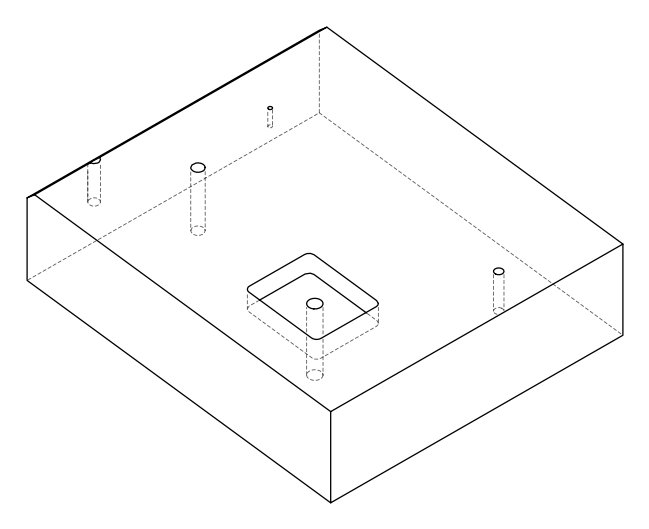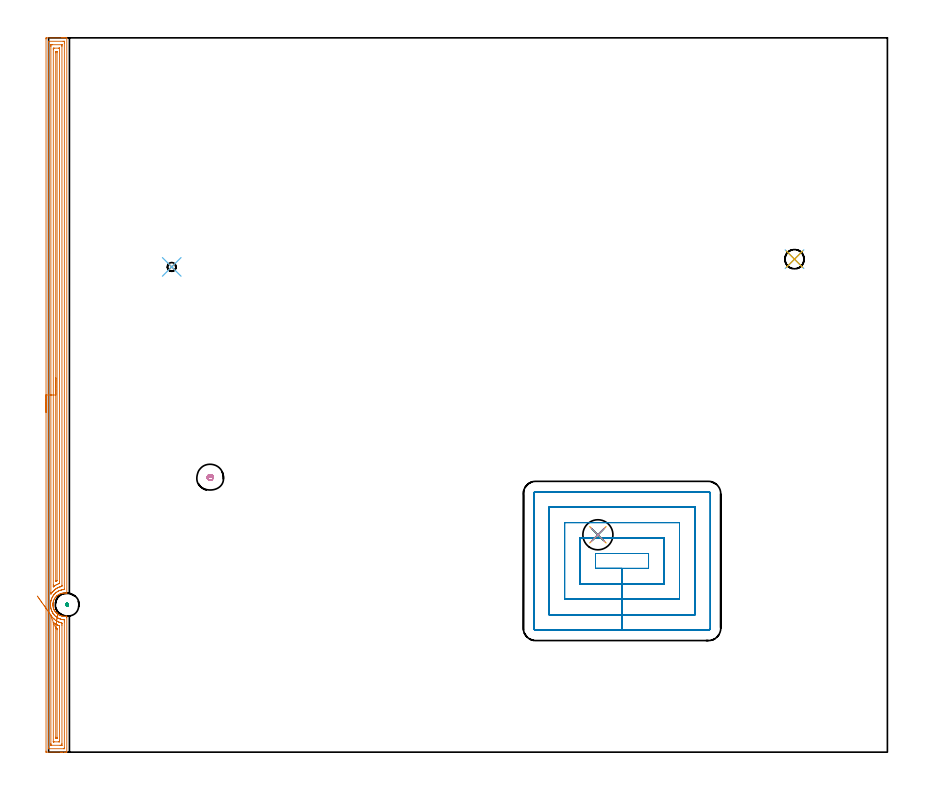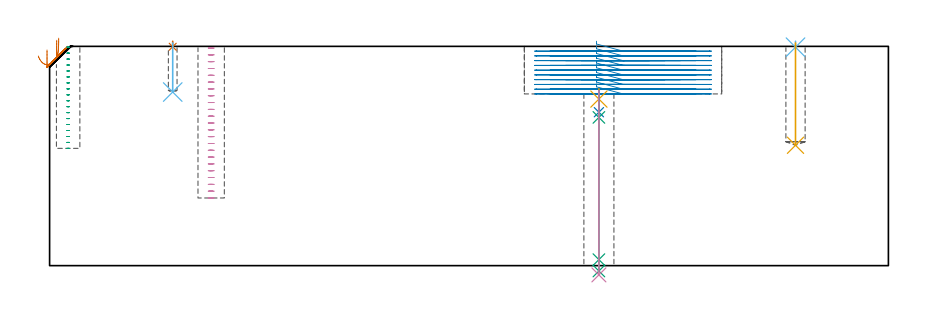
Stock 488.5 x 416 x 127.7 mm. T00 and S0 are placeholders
(PLAN: 12 operations, 7 tool changes, 44.2 min)
(1 AREA_MILL | FG_CHAMFER_SURFACE | UGT0205_001 | 16.74 min | 30454 mm3)
(2 MILL_RECTANGULAR_POCKET | POCKET_RECTANGULAR_STRAIGHT | NXT0201_011 | Follow Part, ap 3, ae 75% | 23.96 min | 293925 mm3)
(3 MILL_BLIND_HOLE_FROM_SOLID_MATERIAL | STEP1POCKET | NXT0201_011 | Spiral | 0.56 min | 8315 mm3)
(4 MILL_BLIND_HOLE_FROM_SOLID_MATERIAL_1 | STEP1POCKET_2 | NXT0201_011 | Spiral | 1.51 min | 16411 mm3)
(5 SPOT_DRILL | STEP1HOLE | NXT0321_9005460120000 | 0.05 min | 146 mm3)
(6 SPOT_DRILL_1 | STEP1POCKET_1 | NXT0321_9005460120000 | 0.03 min | 15 mm3)
(7 SPOT_DRILL_2 | STEP1POCKET_3 | NXT0321_9005460120000 | 0.03 min | 3 mm3)
(8 DRILL_BLIND_HOLE_INTO_CENTER | STEP1HOLE | UGT0301_191 | 0.06 min | 279 mm3)
(9 GUN_DRILL_THROUGH_HOLE | STEP1HOLE | UGT0307_003 | 0.51 min | 3588 mm3)
(10 SPADE_DRILL_TO_ENLARGE_THROUGH_HOLE | STEP1HOLE | UGT0306_008 | 0.44 min | 19942 mm3)
(11 DRILL_BLIND_HOLE_INTO_CENTER_1 | STEP1POCKET_1 | NXT0301_083 | 0.24 min | 5630 mm3)
(12 DRILL_BLIND_HOLE_INTO_CENTER_2 | STEP1POCKET_3 | NXT0301_022 | 0.12 min | 414 mm3)
(TOOL UGT0205_001 | Chamfer Mill 20 x 3 x 45 deg. | D20 FL50 Z2)
(TOOL NXT0201_011 | ENDMILL 12mm [2P460-1200-NA 1630] | D12 FL38 Z6)
(TOOL NXT0321_9005460120000 | NC Spot Drill, 142deg, 12mm, Carbide, Uncoated | D12 PA142 FL30 Z2)
(TOOL UGT0301_191 | Twist Drill 7.1 mm | D7.1 PA118 FL66 Z2)
(TOOL UGT0307_003 | Gun Drill 7 mm | D7 PA130 FL24 Z1)
(TOOL UGT0306_008 | Spade Drill 17.5mm | D17.5 PA132 FL10 Z2)
(TOOL NXT0301_083 | Carbide Drill 11.2mm [860.1-1120-056A1-MM 2214] | D11.2 PA140 FL72 Z2)
(TOOL NXT0301_022 | Carbide Drill 5.1mm [860.1-0510-015A1-MM 2214] | D5.1 PA140 FL28 Z2)
(OP 1 AREA_MILL)
G17 G21 G94 G90
T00 M6
G54
G17 G0 G90 X-1.5 Y198. S1061 M3
G43 Z137.7 H0
Z125.6
G94 G1 Y198.038 Z124.728 F250.
Y198.152 Z123.864
Y198.341 Z123.012
Y198.603 Z122.18
Y198.937 Z121.374
Y199.34 Z120.6
Y199.808 Z119.864
Y200.34 Z119.172
Y200.929 Z118.529
Y201.572 Z117.94
Y202.264 Z117.408
Y203. Z116.94
Y203.774 Z116.537
Y204.58 Z116.203
Y205.412 Z115.941
Y206.263 Z115.752
Y207.128 Z115.638
Y208. Z115.6
X-1.499 Y415.375 Z115.601
X-1.497 Y415.741 Z115.602
X-1.493 Y415.99 Z115.605
X-1.138 Y416. Z115.96
X7.613 Z124.707
X8.139 Z125.236
X8.488 Z125.584
X9.014 Z126.11
X9.363 Z126.458
X10.061 Z127.16
X10.311 Z127.411
X10.458 Y415.997 Z127.55
X10.597 Y415.99 Z127.688
X10.6 Y415.822 Z127.7
Y92.692
X10.595 Y92.586 Z127.691
X10.512 Y92.591 Z127.609
X10.48 Y92.594 Z127.577
X10.065 Y92.649 Z127.164
X9.618 Y92.684 Z126.718
X9.172 Y92.689 Z126.271
X8.726 Y92.666 Z125.825
X8.28 Y92.614 Z125.378
X7.836 Y92.531 Z124.932
X7.613 Y92.473 Z124.707
X7.387 Y92.415 Z124.484
X7.319 Y92.393 Z124.417
X6.942 Y92.268 Z124.041
X6.492 Y92.082 Z123.591
X6.05 Y91.87 Z123.15
X6.015 Y91.851 Z123.115
X5.931 Y91.799 Z123.03
X5.863 Y91.755 Z122.959
X5.804 Y91.719 Z122.903
X5.581 Y91.58 Z122.68
X5.158 Y91.282 Z122.257
X5.061 Y91.203 Z122.16
X4.988 Y91.141 Z122.084
X4.938 Y91.102 Z122.036
X4.762 Y90.958 Z121.861
X4.509 Y90.716 Z121.609
X4.266 Y90.462 Z121.366
X3.933 Y90.065 Z121.031
X3.821 Y89.905 Z120.918
X3.643 Y89.653 Z120.74
X3.375 Y89.23 Z120.473
X3.343 Y89.171 Z120.441
X3.122 Y88.717 Z120.222
X2.939 Y88.278 Z120.037
X2.792 Y87.833 Z119.889
X2.673 Y87.384 Z119.772
X2.588 Y86.938 Z119.688
X2.556 Y86.655 Z119.652
X2.544 Y86.546 Z119.637
X2.538 Y86.491 Z119.63
X2.536 Y86.435 Z119.625
X2.518 Y86.099 Z119.606
X2.513 Y86.044 Z119.605
Y86.031 Z119.606
X2.515 Y85.871 Z119.604
X2.516 Y85.775 Z119.607
Y85.77
X2.519 Y85.714 Z119.606
X2.517 Y85.628 Z119.61
Y85.597 Z119.611
X2.521 Y85.542 Z119.615
X2.53 Y85.41 Z119.629
X2.55 Y85.15 Z119.649
X2.617 Y84.704 Z119.713
X2.712 Y84.255 Z119.812
X2.725 Y84.211 Z119.824
X2.841 Y83.81 Z119.935
X2.862 Y83.754 Z119.955
X2.934 Y83.549 Z120.033
X2.946 Y83.516 Z120.045
X3.004 Y83.36 Z120.101
X3.194 Y82.917 Z120.294
X3.222 Y82.86 Z120.322
X3.281 Y82.742 Z120.38
X3.375 Y82.573 Z120.473
X3.723 Y82.023 Z120.821
X3.766 Y81.966 Z120.864
X3.985 Y81.673 Z121.084
X4.111 Y81.522 Z121.211
X4.266 Y81.336 Z121.366
X4.459 Y81.13 Z121.559
X4.802 Y80.813 Z121.902
X4.988 Y80.658 Z122.086
X5.158 Y80.516 Z122.258
X5.212 Y80.476 Z122.312
X5.425 Y80.322 Z122.521
X5.541 Y80.237 Z122.64
X5.634 Y80.178 Z122.734
X5.653 Y80.166 Z122.753
X5.793 Y80.079 Z122.891
X5.863 Y80.04 Z122.959
X6.051 Y79.933 Z123.149
X6.492 Y79.718 Z123.591
X6.738 Y79.618 Z123.835
X6.823 Y79.582 Z123.923
X6.942 Y79.534 Z124.041
X7.431 Y79.367 Z124.53
X7.501 Y79.343 Z124.601
X7.834 Y79.266 Z124.934
X8.279 Y79.186 Z125.379
X8.726 Y79.134 Z125.826
X9.172 Y79.111 Z126.271
X9.618 Y79.116 Z126.718
X10.065 Y79.151 Z127.164
X10.238 Y79.174 Z127.337
X10.281 Y79.179 Z127.38
X10.593 Y79.212 Z127.692
X10.6 Y78.39 Z127.7
Y0.178
X10.598 Y0.01 Z127.689
X10.458 Y0.003 Z127.55
X10.311 Y0. Z127.411
X10.061 Z127.16
X9.363 Z126.458
X8.139 Z125.236
X7.613 Z124.707
X7.001 Z124.096
X-1.138 Z115.96
X-1.404 Y0.003 Z115.693
X-1.492 Y0.01 Z115.606
X-1.499 Y0.1 Z115.599
X-1.5 Y0.625 Z115.6
Y208.
X-0.086 Z117.014
X-0.085 Y413.406 Z117.015
X-0.084 Y413.587 Z117.016
X-0.08 Y413.943 Z117.02
X-0.079 Y413.98 Z117.021
X-0.034 Y413.99 Z117.066
X0.073 Y413.995 Z117.173
X0.209 Y413.999 Z117.309
X8.488 Y414. Z125.588
X8.96 Y413.999 Z126.06
X9.128 Y413.993 Z126.228
X9.161 Y413.99 Z126.261
X9.179 Y413.979 Z126.279
X9.18 Y413.942 Z126.28
X9.184 Y413.77 Z126.284
X9.185 Y413.587 Z126.285
X9.186 Y412.874 Z126.286
X9.185 Y95.018 Z126.285
X9.184 Y94.839 Z126.284
X9.182 Y94.751 Z126.282
X9.179 Y94.709 Z126.279
X9.175 Y94.699 Z126.275
X9.154 Y94.693 Z126.254
X8.488 Y94.636 Z125.588
X8.349 Y94.622 Z125.449
X7.613 Y94.505 Z124.713
X7.592 Y94.501 Z124.692
X7.508 Y94.48 Z124.608
X6.911 Y94.303 Z124.011
X6.738 Y94.244 Z123.838
X6.27 Y94.064 Z123.37
X5.863 Y93.882 Z122.963
X5.665 Y93.788 Z122.765
X5.298 Y93.586 Z122.398
X5.106 Y93.466 Z122.206
X4.988 Y93.386 Z122.088
X4.586 Y93.103 Z121.686
X4.112 Y92.736 Z121.212
X4.088 Y92.717 Z121.188
X4.06 Y92.692 Z121.16
X3.639 Y92.282 Z120.739
X3.237 Y91.85 Z120.337
X3.214 Y91.823 Z120.314
X3.193 Y91.799 Z120.293
X2.952 Y91.493 Z120.052
X2.83 Y91.321 Z119.93
X2.541 Y90.905 Z119.641
X2.47 Y90.794 Z119.57
X2.362 Y90.616 Z119.462
X2.149 Y90.229 Z119.249
X2.042 Y90.011 Z119.142
X1.866 Y89.624 Z118.966
X1.662 Y89.117 Z118.762
X1.487 Y88.594 Z118.587
X1.408 Y88.304 Z118.508
X1.388 Y88.223 Z118.488
X1.307 Y87.869 Z118.407
X1.251 Y87.57 Z118.351
X1.209 Y87.329 Z118.309
X1.142 Y86.788 Z118.242
X1.119 Y86.435 Z118.219
X1.102 Y85.935 Z118.202
X1.107 Y85.542 Z118.207
X1.146 Y84.997 Z118.246
X1.186 Y84.648 Z118.286
X1.231 Y84.337 Z118.331
X1.306 Y83.939 Z118.406
X1.349 Y83.754 Z118.449
X1.487 Y83.215 Z118.587
X1.601 Y82.86 Z118.701
X1.662 Y82.681 Z118.762
X1.956 Y81.966 Z119.056
X2.087 Y81.684 Z119.187
X2.362 Y81.18 Z119.462
X2.411 Y81.097 Z119.511
X2.426 Y81.072 Z119.526
X2.545 Y80.885 Z119.645
X3.055 Y80.178 Z120.155
X3.237 Y79.96 Z120.337
X3.55 Y79.607 Z120.65
X3.88 Y79.285 Z120.98
X4.112 Y79.077 Z121.212
X4.296 Y78.923 Z121.396
X4.521 Y78.741 Z121.621
X4.975 Y78.404 Z122.075
X4.995 Y78.391 Z122.095
X5.547 Y78.075 Z122.647
X5.863 Y77.92 Z122.963
X6.169 Y77.778 Z123.269
X6.663 Y77.573 Z123.763
X6.738 Y77.547 Z123.838
X6.885 Y77.497 Z123.985
X7.613 Y77.301 Z124.713
X7.851 Y77.254 Z124.951
X8.488 Y77.165 Z125.588
X8.848 Y77.129 Z125.948
X9.118 Y77.106 Z126.218
X9.179 Y77.1 Z126.279
X9.181 Y77.001 Z126.281
X9.184 Y76.785 Z126.284
X9.185 Y76.603 Z126.285
X9.186 Y75.89 Z126.286
X9.185 Y2.594 Z126.285
X9.184 Y2.413 Z126.284
X9.18 Y2.057 Z126.28
X9.179 Y2.02 Z126.279
X9.134 Y2.01 Z126.234
X9.027 Y2.005 Z126.127
X8.891 Y2.001 Z125.991
X0.612 Y2. Z117.712
X0.14 Y2.001 Z117.24
X-0.028 Y2.007 Z117.072
X-0.061 Y2.01 Z117.039
X-0.079 Y2.021 Z117.021
X-0.081 Y2.058 Z117.019
X-0.084 Y2.23 Z117.016
X-0.085 Y2.413 Z117.015
X-0.086 Y3.126 Z117.014
Y208.
X1.328 Z118.428
X1.329 Y411.067 Z118.429
X1.333 Y411.799 Z118.433
X1.334 Y411.956 Z118.434
X1.345 Y411.99 Z118.445
X1.389 Y411.993 Z118.489
X1.487 Y411.996 Z118.587
X2.166 Y412. Z119.266
X2.362 Z119.462
X7.613 Y411.999 Z124.713
X7.678 Y411.998 Z124.778
X7.73 Y411.994 Z124.83
X7.76 Y411.991 Z124.86
X7.764 Y411.96 Z124.864
X7.768 Y411.799 Z124.868
X7.77 Y411.638 Z124.87
X7.771 Y410.906 Z124.871
Y97.162
X7.77 Y97.001 Z124.87
X7.766 Y96.838 Z124.866
X7.757 Y96.554 Z124.857
X7.613 Y96.522 Z124.713
X7.409 Y96.476 Z124.509
X6.738 Y96.302 Z123.838
X6.711 Y96.295 Z123.811
X6.619 Y96.268 Z123.719
X6.066 Y96.06 Z123.166
X5.863 Y95.979 Z122.963
X5.45 Y95.795 Z122.55
X4.988 Y95.56 Z122.088
X4.868 Y95.496 Z121.968
X4.659 Y95.374 Z121.759
X4.328 Y95.154 Z121.428
X4.112 Y95.003 Z121.212
X3.815 Y94.784 Z120.915
X3.422 Y94.48 Z120.522
X3.322 Y94.394 Z120.422
X3.237 Y94.317 Z120.337
X2.87 Y93.961 Z119.97
X2.513 Y93.586 Z119.613
X2.441 Y93.506 Z119.541
X2.362 Y93.415 Z119.462
X2.04 Y93.022 Z119.14
X1.798 Y92.692 Z118.898
X1.668 Y92.507 Z118.768
X1.337 Y92.023 Z118.437
X1.334 Y92.206 Z118.434
X1.33 Y92.53 Z118.43
X1.329 Y92.692 Z118.429
X1.328 Y92.855 Z118.428
Y208.
X2.743 Z119.843
Y409.118
X2.744 Y409.622 Z119.844
X2.746 Y409.792 Z119.846
X2.75 Y409.925 Z119.85
X2.758 Y409.99 Z119.858
X2.806 Y409.992 Z119.906
X3.249 Y410. Z120.349
X5.863 Z122.963
X6.292 Y409.997 Z123.392
X6.343 Y409.994 Z123.443
X6.351 Y409.991 Z123.451
X6.354 Y409.986 Z123.454
X6.356 Y409.966 Z123.456
X6.357 Y409.908 Z123.457
Y409.854
Y99.338
X6.356 Y98.949 Z123.456
X6.353 Y98.448 Z123.453
X6.35 Y98.278 Z123.45
X6.341 Y98.239 Z123.441
X6.308 Y98.225 Z123.408
X6.232 Y98.195 Z123.332
X5.853 Y98.056 Z122.953
X5.24 Y97.798 Z122.34
X4.988 Y97.685 Z122.088
X4.646 Y97.51 Z121.746
X4.112 Y97.219 Z121.212
X4.077 Y97.198 Z121.177
X4.019 Y97.162 Z121.119
X3.551 Y96.842 Z120.651
X3.237 Y96.616 Z120.337
X3.041 Y96.469 Z120.141
X2.778 Y96.268 Z119.878
X2.767 Y96.267 Z119.867
X2.75 Y96.268 Z119.85
X2.746 Y96.523 Z119.846
X2.744 Y96.772 Z119.844
X2.743 Y97.162 Z119.843
Y97.667
Y208.
X4.157 Z121.257
Y407.33
X4.158 Y407.732 Z121.258
X4.161 Y407.932 Z121.261
X4.164 Y407.98 Z121.264
X4.166 Y407.991 Z121.266
X4.176 Y407.994 Z121.276
X4.222 Y407.997 Z121.322
X4.332 Y408. Z121.432
X4.841 Y407.996 Z121.941
X4.895 Y407.994 Z121.995
X4.929 Y407.991 Z122.029
X4.936 Y407.959 Z122.036
X4.943 Y407.33 Z122.043
Y99.934
X4.942 Y99.89 Z122.042
X4.939 Y99.843 Z122.039
X4.938 Y99.84 Z122.038
X4.411 Y99.538 Z121.511
X4.231 Y99.439 Z121.331
X4.199 Y99.425 Z121.299
X4.172 Y99.415 Z121.272
X4.164 Y99.466 Z121.264
X4.158 Y99.797 Z121.258
X4.157 Y99.843 Z121.257
Y208.
Y208.872 Z121.295
Y209.736 Z121.409
Y210.588 Z121.598
Y211.42 Z121.86
Y212.226 Z122.194
Y213. Z122.597
Y213.736 Z123.065
Y214.428 Z123.596
Y215.071 Z124.186
Y215.66 Z124.829
Y216.191 Z125.521
Y216.66 Z126.257
Y217.063 Z127.031
Y217.397 Z127.837
Y217.659 Z128.669
Y217.848 Z129.52
Y217.962 Z130.385
Y218. Z131.257
G0 Z137.7
X-6.567 Y90.925
Z122.085
G1 X-6.295 Y90.543 Z121.35
X-5.988 Y90.109 Z120.658
X-5.647 Y89.628 Z120.015
X-5.274 Y89.103 Z119.426
X-4.874 Y88.538 Z118.896
X-4.448 Y87.937 Z118.428
X-4.001 Y87.306 Z118.025
X-3.534 Y86.648 Z117.692
X-3.053 Y85.969 Z117.43
X-2.56 Y85.274 Z117.242
X-2.06 Y84.568 Z117.129
X-1.556 Y83.857 Z117.092
X-1.052 Y83.146 Z117.13
X-0.552 Y82.441 Z117.245
X-0.059 Y81.746 Z117.434
X0.422 Y81.067 Z117.697
X0.888 Y80.41 Z118.032
X1.335 Y79.779 Z118.435
X1.685 Y79.285 Z118.785
X2.271 Y78.484 Z119.371
X2.35 Y78.391 Z119.45
X2.362 Y78.377 Z119.462
X2.781 Y77.928 Z119.881
X3.223 Y77.497 Z120.323
X3.237 Y77.483 Z120.337
X3.352 Y77.38 Z120.452
X4.112 Y76.791 Z121.212
X4.375 Y76.603 Z121.475
X4.988 Y76.238 Z122.088
X5.686 Y75.889 Z122.786
X5.863 Y75.816 Z122.963
X6.128 Y75.709 Z123.228
X6.738 Y75.508 Z123.838
X7.019 Y75.421 Z124.119
X7.366 Y75.332 Z124.466
X7.748 Y75.242 Z124.848
X7.764 Y74.977 Z124.864
X7.768 Y74.815 Z124.868
X7.77 Y74.654 Z124.87
X7.771 Y73.921 Z124.871
Y4.933
X7.767 Y4.201 Z124.867
X7.766 Y4.044 Z124.866
X7.755 Y4.01 Z124.855
X7.711 Y4.007 Z124.811
X7.613 Y4.004 Z124.713
X6.934 Y4. Z124.034
X6.738 Z123.838
X1.487 Y4.001 Z118.587
X1.422 Y4.002 Z118.522
X1.37 Y4.006 Z118.47
X1.34 Y4.009 Z118.44
X1.335 Y4.04 Z118.435
X1.332 Y4.201 Z118.432
X1.33 Y4.362 Z118.43
X1.329 Y5.094 Z118.429
Y79.446
X1.33 Y79.609 Z118.43
X1.333 Y79.717 Z118.433
X1.335 Y79.779 Z118.435
X2.748 Y75.553 Z119.848
X2.76 Y75.547 Z119.86
X2.805 Y75.517 Z119.905
X2.947 Y75.41 Z120.047
X3.237 Y75.189 Z120.337
X3.738 Y74.815 Z120.838
X3.97 Y74.669 Z121.07
X4.112 Y74.585 Z121.212
X4.626 Y74.291 Z121.726
X4.988 Y74.114 Z122.088
X5.116 Y74.053 Z122.216
X5.404 Y73.921 Z122.504
X5.863 Y73.748 Z122.963
X6.13 Y73.649 Z123.23
X6.31 Y73.579 Z123.41
X6.35 Y73.563 Z123.45
X6.353 Y73.518 Z123.453
X6.355 Y73.418 Z123.455
X6.357 Y73.028 Z123.457
Y72.522
Y6.882
X6.356 Y6.378 Z123.456
X6.354 Y6.208 Z123.454
X6.35 Y6.075 Z123.45
X6.342 Y6.01 Z123.442
X6.294 Y6.008 Z123.394
X5.851 Y6. Z122.951
X3.237 Z120.337
X2.808 Y6.003 Z119.908
X2.757 Y6.006 Z119.857
X2.748 Y6.009 Z119.848
X2.746 Y6.014 Z119.846
X2.744 Y6.034 Z119.844
X2.743 Y6.092 Z119.843
Y6.146
Y75.32
X2.745 Y75.489 Z119.845
X2.748 Y75.553 Z119.848
X4.162 Y72.386 Z121.262
X4.194 Y72.375 Z121.294
X4.286 Y72.336 Z121.386
X4.375 Y72.295 Z121.475
X4.71 Y72.134 Z121.81
X4.9 Y72.039 Z122.
X4.929 Y72.023 Z122.029
X4.936 Y71.986 Z122.036
X4.939 Y71.887 Z122.039
X4.942 Y71.687 Z122.042
X4.943 Y71.285 Z122.043
Y8.64
X4.941 Y8.23 Z122.041
X4.938 Y8.027 Z122.038
X4.937 Y8.01 Z122.037
X4.907 Y8.006 Z122.007
X4.849 Y8.002 Z121.949
X4.768 Y8. Z121.868
X4.259 Y8.003 Z121.359
X4.205 Y8.005 Z121.305
X4.171 Y8.009 Z121.271
X4.164 Y8.041 Z121.264
X4.161 Y8.234 Z121.261
X4.157 Y8.624 Z121.257
Y8.67
Y72.134
X4.159 Y72.326 Z121.259
X4.161 Y72.373 Z121.261
X4.162 Y72.386 Z121.262
X4.275 Y73.237 Z121.413
X4.385 Y74.073 Z121.638
X4.492 Y74.886 Z121.936
X4.596 Y75.67 Z122.304
X4.695 Y76.42 Z122.74
X4.788 Y77.128 Z123.239
X4.876 Y77.791 Z123.8
X4.956 Y78.404 Z124.416
X5.03 Y78.96 Z125.084
X5.095 Y79.457 Z125.798
X5.153 Y79.89 Z126.553
X5.201 Y80.256 Z127.343
X5.24 Y80.552 Z128.163
X5.27 Y80.777 Z129.005
X5.29 Y80.928 Z129.864
X5.3 Y81.004 Z130.734
Y81.005 Z131.606
X5.29 Y80.93 Z132.475
G0 Z137.7
M5
M2
(OP 2 MILL_RECTANGULAR_POCKET)
G17 G21 G94 G90
T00 M6
G54
G17 G0 G90 X318.5 Y113.084 S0 M3
G43 Z137.7 H1
Z130.7
G94 G1 Y107. Z129.07 F250.
X333.95 Z124.93
X349.4 F500.
Y115.7
X318.5
Y107.
X333.95
Y98.
X358.4
Y124.7
X309.5
Y98.
X333.95
Y89.
X367.4
Y133.7
X300.5
Y89.
X333.95
Y80.
X376.4
Y142.7
X291.5
Y80.
X333.95
Y71.
X384.3
G3 X385.4 Y72.1 R1.1
G1 Y150.6
G3 X384.3 Y151.7 R1.1
G1 X283.6
G3 X282.5 Y150.6 R1.1
G1 Y72.1
G3 X283.6 Y71. R1.1
G1 X333.95
X334.95
G0 X318.5 Y113.084 Z127.93
G1 Y107. Z126.3 F250.
X333.95 Z122.16
X349.4 F500.
Y115.7
X318.5
Y107.
X333.95
Y98.
X358.4
Y124.7
X309.5
Y98.
X333.95
Y89.
X367.4
Y133.7
X300.5
Y89.
X333.95
Y80.
X376.4
Y142.7
X291.5
Y80.
X333.95
Y71.
X384.3
G3 X385.4 Y72.1 R1.1
G1 Y150.6
G3 X384.3 Y151.7 R1.1
G1 X283.6
G3 X282.5 Y150.6 R1.1
G1 Y72.1
G3 X283.6 Y71. R1.1
G1 X333.95
X334.95
G0 X318.5 Y113.084 Z125.16
G1 Y107. Z123.53 F250.
X333.95 Z119.39
X349.4 F500.
Y115.7
X318.5
Y107.
X333.95
Y98.
X358.4
Y124.7
X309.5
Y98.
X333.95
Y89.
X367.4
Y133.7
X300.5
Y89.
X333.95
Y80.
X376.4
Y142.7
X291.5
Y80.
X333.95
Y71.
X384.3
G3 X385.4 Y72.1 R1.1
G1 Y150.6
G3 X384.3 Y151.7 R1.1
G1 X283.6
G3 X282.5 Y150.6 R1.1
G1 Y72.1
G3 X283.6 Y71. R1.1
G1 X333.95
X334.95
G0 X318.5 Y113.084 Z122.39
G1 Y107. Z120.76 F250.
X333.95 Z116.62
X349.4 F500.
Y115.7
X318.5
Y107.
X333.95
Y98.
X358.4
Y124.7
X309.5
Y98.
X333.95
Y89.
X367.4
Y133.7
X300.5
Y89.
X333.95
Y80.
X376.4
Y142.7
X291.5
Y80.
X333.95
Y71.
X384.3
G3 X385.4 Y72.1 R1.1
G1 Y150.6
G3 X384.3 Y151.7 R1.1
G1 X283.6
G3 X282.5 Y150.6 R1.1
G1 Y72.1
G3 X283.6 Y71. R1.1
G1 X333.95
X334.95
G0 X318.5 Y113.084 Z119.62
G1 Y107. Z117.99 F250.
X333.95 Z113.85
X349.4 F500.
Y115.7
X318.5
Y107.
X333.95
Y98.
X358.4
Y124.7
X309.5
Y98.
X333.95
Y89.
X367.4
Y133.7
X300.5
Y89.
X333.95
Y80.
X376.4
Y142.7
X291.5
Y80.
X333.95
Y71.
X384.3
G3 X385.4 Y72.1 R1.1
G1 Y150.6
G3 X384.3 Y151.7 R1.1
G1 X283.6
G3 X282.5 Y150.6 R1.1
G1 Y72.1
G3 X283.6 Y71. R1.1
G1 X333.95
X334.95
G0 X318.5 Y113.084 Z116.85
G1 Y107. Z115.22 F250.
X333.95 Z111.08
X349.4 F500.
Y115.7
X318.5
Y107.
X333.95
Y98.
X358.4
Y124.7
X309.5
Y98.
X333.95
Y89.
X367.4
Y133.7
X300.5
Y89.
X333.95
Y80.
X376.4
Y142.7
X291.5
Y80.
X333.95
Y71.
X384.3
G3 X385.4 Y72.1 R1.1
G1 Y150.6
G3 X384.3 Y151.7 R1.1
G1 X283.6
G3 X282.5 Y150.6 R1.1
G1 Y72.1
G3 X283.6 Y71. R1.1
G1 X333.95
X334.95
G0 X318.5 Y113.084 Z114.08
G1 Y107. Z112.45 F250.
X333.95 Z108.31
X349.4 F500.
Y115.7
X318.5
Y107.
X333.95
Y98.
X358.4
Y124.7
X309.5
Y98.
X333.95
Y89.
X367.4
Y133.7
X300.5
Y89.
X333.95
Y80.
X376.4
Y142.7
X291.5
Y80.
X333.95
Y71.
X384.3
G3 X385.4 Y72.1 R1.1
G1 Y150.6
G3 X384.3 Y151.7 R1.1
G1 X283.6
G3 X282.5 Y150.6 R1.1
G1 Y72.1
G3 X283.6 Y71. R1.1
G1 X333.95
X334.95
G0 X318.5 Y113.084 Z111.31
G1 Y107. Z109.68 F250.
X333.95 Z105.54
X349.4 F500.
Y115.7
X318.5
Y107.
X333.95
Y98.
X358.4
Y124.7
X309.5
Y98.
X333.95
Y89.
X367.4
Y133.7
X300.5
Y89.
X333.95
Y80.
X376.4
Y142.7
X291.5
Y80.
X333.95
Y71.
X384.3
G3 X385.4 Y72.1 R1.1
G1 Y150.6
G3 X384.3 Y151.7 R1.1
G1 X283.6
G3 X282.5 Y150.6 R1.1
G1 Y72.1
G3 X283.6 Y71. R1.1
G1 X333.95
X334.95
G0 X318.5 Y113.084 Z108.54
G1 Y107. Z106.91 F250.
X333.95 Z102.77
X349.4 F500.
Y115.7
X318.5
Y107.
X333.95
Y98.
X358.4
Y124.7
X309.5
Y98.
X333.95
Y89.
X367.4
Y133.7
X300.5
Y89.
X333.95
Y80.
X376.4
Y142.7
X291.5
Y80.
X333.95
Y71.
X384.3
G3 X385.4 Y72.1 R1.1
G1 Y150.6
G3 X384.3 Y151.7 R1.1
G1 X283.6
G3 X282.5 Y150.6 R1.1
G1 Y72.1
G3 X283.6 Y71. R1.1
G1 X333.95
X334.95
G0 X318.5 Y113.084 Z105.77
G1 Y107. Z104.14 F250.
X333.95 Z100.
X349.4 F500.
Y115.7
X318.5
Y107.
X333.95
Y98.
X358.4
Y124.7
X309.5
Y98.
X333.95
Y89.
X367.4
Y133.7
X300.5
Y89.
X333.95
Y80.
X376.4
Y142.7
X291.5
Y80.
X333.95
Y71.
X384.3
G3 X385.4 Y72.1 R1.1
G1 Y150.6
G3 X384.3 Y151.7 R1.1
G1 X283.6
G3 X282.5 Y150.6 R1.1
G1 Y72.1
G3 X283.6 Y71. R1.1
G1 X333.95
X334.95
G0 Z137.7
M5
M2
(OP 3 MILL_BLIND_HOLE_FROM_SOLID_MATERIAL)
G17 G21 G94 G90
T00 M6
G54
G17 G0 G90 X10.8 Y85.9 S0 M3
G43 Z137.7 H1
Z127.233
G94 G3 X11.2 Y86.3 R0.4 F250.
X10.8 Y86.7 R0.4
X10. Y85.9 R0.8
X10.8 Y86.7 R-0.8
X10.4 Y86.3 R0.4
X10.8 Y85.9 R0.4
G0 Z123.767
G3 X11.2 Y86.3 R0.4
X10.8 Y86.7 R0.4
X10. Y85.9 R0.8
X10.8 Y86.7 R-0.8
X10.4 Y86.3 R0.4
X10.8 Y85.9 R0.4
G0 Z120.3
G3 X11.2 Y86.3 R0.4
X10.8 Y86.7 R0.4
X10. Y85.9 R0.8
X10.8 Y86.7 R-0.8
X10.4 Y86.3 R0.4
X10.8 Y85.9 R0.4
G0 Z116.833
G3 X11.2 Y86.3 R0.4
X10.8 Y86.7 R0.4
X10. Y85.9 R0.8
X10.8 Y86.7 R-0.8
X10.4 Y86.3 R0.4
X10.8 Y85.9 R0.4
G0 Z113.367
G3 X11.2 Y86.3 R0.4
X10.8 Y86.7 R0.4
X10. Y85.9 R0.8
X10.8 Y86.7 R-0.8
X10.4 Y86.3 R0.4
X10.8 Y85.9 R0.4
G0 Z109.9
G3 X11.2 Y86.3 R0.4
X10.8 Y86.7 R0.4
X10. Y85.9 R0.8
X10.8 Y86.7 R-0.8
X10.4 Y86.3 R0.4
X10.8 Y85.9 R0.4
G0 Z106.433
G3 X11.2 Y86.3 R0.4
X10.8 Y86.7 R0.4
X10. Y85.9 R0.8
X10.8 Y86.7 R-0.8
X10.4 Y86.3 R0.4
X10.8 Y85.9 R0.4
G0 Z102.967
G3 X11.2 Y86.3 R0.4
X10.8 Y86.7 R0.4
X10. Y85.9 R0.8
X10.8 Y86.7 R-0.8
X10.4 Y86.3 R0.4
X10.8 Y85.9 R0.4
G0 Z99.5
G3 X11.2 Y86.3 R0.4
X10.8 Y86.7 R0.4
X10. Y85.9 R0.8
X10.8 Y86.7 R-0.8
X10.4 Y86.3 R0.4
X10.8 Y85.9 R0.4
G0 Z96.033
G3 X11.2 Y86.3 R0.4
X10.8 Y86.7 R0.4
X10. Y85.9 R0.8
X10.8 Y86.7 R-0.8
X10.4 Y86.3 R0.4
X10.8 Y85.9 R0.4
G0 Z92.567
G3 X11.2 Y86.3 R0.4
X10.8 Y86.7 R0.4
X10. Y85.9 R0.8
X10.8 Y86.7 R-0.8
X10.4 Y86.3 R0.4
X10.8 Y85.9 R0.4
G0 Z89.1
G3 X11.2 Y86.3 R0.4
X10.8 Y86.7 R0.4
X10. Y85.9 R0.8
X10.8 Y86.7 R-0.8
X10.4 Y86.3 R0.4
X10.8 Y85.9 R0.4
G0 Z85.633
G3 X11.2 Y86.3 R0.4
X10.8 Y86.7 R0.4
X10. Y85.9 R0.8
X10.8 Y86.7 R-0.8
X10.4 Y86.3 R0.4
X10.8 Y85.9 R0.4
G0 Z82.167
G3 X11.2 Y86.3 R0.4
X10.8 Y86.7 R0.4
X10. Y85.9 R0.8
X10.8 Y86.7 R-0.8
X10.4 Y86.3 R0.4
X10.8 Y85.9 R0.4
G0 Z78.7
G3 X11.2 Y86.3 R0.4
X10.8 Y86.7 R0.4
X10. Y85.9 R0.8
X10.8 Y86.7 R-0.8
X10.4 Y86.3 R0.4
X10.8 Y85.9 R0.4
G0 Z75.233
G3 X11.2 Y86.3 R0.4
X10.8 Y86.7 R0.4
X10. Y85.9 R0.8
X10.8 Y86.7 R-0.8
X10.4 Y86.3 R0.4
X10.8 Y85.9 R0.4
G0 Z71.767
G3 X11.2 Y86.3 R0.4
X10.8 Y86.7 R0.4
X10. Y85.9 R0.8
X10.8 Y86.7 R-0.8
X10.4 Y86.3 R0.4
X10.8 Y85.9 R0.4
G0 Z68.3
G3 X11.2 Y86.3 R0.4
X10.8 Y86.7 R0.4
X10. Y85.9 R0.8
X10.8 Y86.7 R-0.8
X10.4 Y86.3 R0.4
X10.8 Y85.9 R0.4
G0 Z137.7
M5
M2
(OP 4 MILL_BLIND_HOLE_FROM_SOLID_MATERIAL_1)
G17 G21 G94 G90
T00 M6
G54
G17 G0 G90 X94.1 Y160. S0 M3
G43 Z137.7 H1
Z126.73
G94 G3 X94.861 Y160.939 R0.778 F250.
X93.747 Y161.663 R0.939
X92.437 Y159.647 R1.7
X93.747 Y161.663 R-1.7
X93.092 Y160.655 R0.85
X94.1 Y160. R0.85
G0 Z122.761
G3 X94.861 Y160.939 R0.778
X93.747 Y161.663 R0.939
X92.437 Y159.647 R1.7
X93.747 Y161.663 R-1.7
X93.092 Y160.655 R0.85
X94.1 Y160. R0.85
G0 Z118.791
G3 X94.861 Y160.939 R0.778
X93.747 Y161.663 R0.939
X92.437 Y159.647 R1.7
X93.747 Y161.663 R-1.7
X93.092 Y160.655 R0.85
X94.1 Y160. R0.85
G0 Z114.822
G3 X94.861 Y160.939 R0.778
X93.747 Y161.663 R0.939
X92.437 Y159.647 R1.7
X93.747 Y161.663 R-1.7
X93.092 Y160.655 R0.85
X94.1 Y160. R0.85
G0 Z110.852
G3 X94.861 Y160.939 R0.778
X93.747 Y161.663 R0.939
X92.437 Y159.647 R1.7
X93.747 Y161.663 R-1.7
X93.092 Y160.655 R0.85
X94.1 Y160. R0.85
G0 Z106.883
G3 X94.861 Y160.939 R0.778
X93.747 Y161.663 R0.939
X92.437 Y159.647 R1.7
X93.747 Y161.663 R-1.7
X93.092 Y160.655 R0.85
X94.1 Y160. R0.85
G0 Z102.913
G3 X94.861 Y160.939 R0.778
X93.747 Y161.663 R0.939
X92.437 Y159.647 R1.7
X93.747 Y161.663 R-1.7
X93.092 Y160.655 R0.85
X94.1 Y160. R0.85
G0 Z98.943
G3 X94.861 Y160.939 R0.778
X93.747 Y161.663 R0.939
X92.437 Y159.647 R1.7
X93.747 Y161.663 R-1.7
X93.092 Y160.655 R0.85
X94.1 Y160. R0.85
G0 Z94.974
G3 X94.861 Y160.939 R0.778
X93.747 Y161.663 R0.939
X92.437 Y159.647 R1.7
X93.747 Y161.663 R-1.7
X93.092 Y160.655 R0.85
X94.1 Y160. R0.85
G0 Z91.004
G3 X94.861 Y160.939 R0.778
X93.747 Y161.663 R0.939
X92.437 Y159.647 R1.7
X93.747 Y161.663 R-1.7
X93.092 Y160.655 R0.85
X94.1 Y160. R0.85
G0 Z87.035
G3 X94.861 Y160.939 R0.778
X93.747 Y161.663 R0.939
X92.437 Y159.647 R1.7
X93.747 Y161.663 R-1.7
X93.092 Y160.655 R0.85
X94.1 Y160. R0.85
G0 Z83.065
G3 X94.861 Y160.939 R0.778
X93.747 Y161.663 R0.939
X92.437 Y159.647 R1.7
X93.747 Y161.663 R-1.7
X93.092 Y160.655 R0.85
X94.1 Y160. R0.85
G0 Z79.096
G3 X94.861 Y160.939 R0.778
X93.747 Y161.663 R0.939
X92.437 Y159.647 R1.7
X93.747 Y161.663 R-1.7
X93.092 Y160.655 R0.85
X94.1 Y160. R0.85
G0 Z75.126
G3 X94.861 Y160.939 R0.778
X93.747 Y161.663 R0.939
X92.437 Y159.647 R1.7
X93.747 Y161.663 R-1.7
X93.092 Y160.655 R0.85
X94.1 Y160. R0.85
G0 Z71.157
G3 X94.861 Y160.939 R0.778
X93.747 Y161.663 R0.939
X92.437 Y159.647 R1.7
X93.747 Y161.663 R-1.7
X93.092 Y160.655 R0.85
X94.1 Y160. R0.85
G0 Z67.187
G3 X94.861 Y160.939 R0.778
X93.747 Y161.663 R0.939
X92.437 Y159.647 R1.7
X93.747 Y161.663 R-1.7
X93.092 Y160.655 R0.85
X94.1 Y160. R0.85
G0 Z63.217
G3 X94.861 Y160.939 R0.778
X93.747 Y161.663 R0.939
X92.437 Y159.647 R1.7
X93.747 Y161.663 R-1.7
X93.092 Y160.655 R0.85
X94.1 Y160. R0.85
G0 Z59.248
G3 X94.861 Y160.939 R0.778
X93.747 Y161.663 R0.939
X92.437 Y159.647 R1.7
X93.747 Y161.663 R-1.7
X93.092 Y160.655 R0.85
X94.1 Y160. R0.85
G0 Z55.278
G3 X94.861 Y160.939 R0.778
X93.747 Y161.663 R0.939
X92.437 Y159.647 R1.7
X93.747 Y161.663 R-1.7
X93.092 Y160.655 R0.85
X94.1 Y160. R0.85
G0 Z51.309
G3 X94.861 Y160.939 R0.778
X93.747 Y161.663 R0.939
X92.437 Y159.647 R1.7
X93.747 Y161.663 R-1.7
X93.092 Y160.655 R0.85
X94.1 Y160. R0.85
G0 Z47.339
G3 X94.861 Y160.939 R0.778
X93.747 Y161.663 R0.939
X92.437 Y159.647 R1.7
X93.747 Y161.663 R-1.7
X93.092 Y160.655 R0.85
X94.1 Y160. R0.85
G0 Z43.37
G3 X94.861 Y160.939 R0.778
X93.747 Y161.663 R0.939
X92.437 Y159.647 R1.7
X93.747 Y161.663 R-1.7
X93.092 Y160.655 R0.85
X94.1 Y160. R0.85
G0 Z39.4
G3 X94.861 Y160.939 R0.778
X93.747 Y161.663 R0.939
X92.437 Y159.647 R1.7
X93.747 Y161.663 R-1.7
X93.092 Y160.655 R0.85
X94.1 Y160. R0.85
G0 Z137.7
M5
M2
(OP 5 SPOT_DRILL)
G17 G21 G94 G90
T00 M6
G54
G17 G0 G90 X319.9 Y126.6 S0 M3
G43 Z137.7 H0
G94 G81 G98 Z97. F250. R103.
G80
M5
M2
(OP 6 SPOT_DRILL_1)
G17 G21 G94 G90
T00 M6
G54
G17 G0 G90 X434.4 Y287.1 S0 M3
G43 Z137.7 H0
G94 G81 G98 Z127.218 F250. R130.7
G80
M5
M2
(OP 7 SPOT_DRILL_2)
G17 G21 G94 G90
T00 M6
G54
G17 G0 G90 X71.7 Y282.6 S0 M3
G43 Z137.7 H0
G94 G81 G98 Z127.48 F250. R130.7
G80
M5
M2
(OP 8 DRILL_BLIND_HOLE_INTO_CENTER)
G17 G21 G94 G90
T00 M6
G54
G17 G0 G90 X319.9 Y126.6 S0 M3
G43 Z137.7 H0
G94 G81 G98 Z89.35 F250. R102.
G80
M5
M2
(OP 9 GUN_DRILL_THROUGH_HOLE)
G17 G21 G94 G90
T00 M6
G54
G17 G0 G90 X319.9 Y126.6 M8
G43 Z137.7 H0
Z100.693
S716 M3
G94 G1 Z86.321 F125. M26
G4 X.084
Z3.5 F250.
G4 X.084
Z-3.132 F125.
G4 X.084
M5
M9
G0 Z100.693
Z137.7
M2
(OP 10 SPADE_DRILL_TO_ENLARGE_THROUGH_HOLE)
G17 G21 G94 G90
T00 M6
G54
G17 G0 G90 X319.9 Y126.6 S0 M3
G43 Z137.7 H0
G94 G73 G98 Z-5.396 F250. Q15.057 R102.
G80
M5
M2
(OP 11 DRILL_BLIND_HOLE_INTO_CENTER_1)
G17 G21 G94 G90
T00 M6
G54
G17 G0 G90 X434.4 Y287.1 S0 M3
G43 Z137.7 H1
G94 G81 G98 Z70.1 F250. R129.7
G80
M5
M2
(OP 12 DRILL_BLIND_HOLE_INTO_CENTER_2)
G17 G21 G94 G90
T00 M6
G54
G17 G0 G90 X71.7 Y282.6 S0 M3
G43 Z137.7 H1
G94 G81 G98 Z101.1 F250. R129.7
G80
M5
M2
